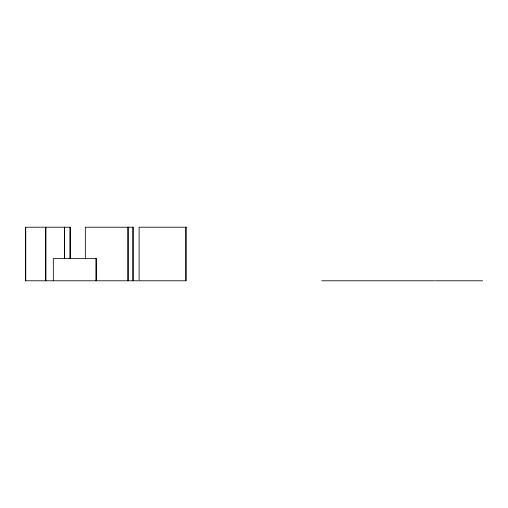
<?xml version="1.0" encoding="UTF-8"?>
<svg xmlns="http://www.w3.org/2000/svg" width="508" height="508" viewBox="0 0 508 508"><rect width="100%" height="100%" fill="white"/><g stroke="black" fill="none" stroke-linecap="round" stroke-linejoin="round"><path stroke-width="0.76" d="M138.29 280.784L25.4 280.784L25.4 227.216L70.301 227.216L70.301 258.724M321.735 280.784L434.632 280.784M435.445 280.784L482.6 280.784M185.598 227.216L185.598 280.784M133.375 280.784L133.375 227.216L85.338 227.216L85.338 258.724M132.658 227.216L132.658 280.784M128.086 227.216L128.086 280.784M127.978 227.216L127.978 280.784M96.463 280.784L96.463 258.464L53.327 258.464L53.327 280.784M95.917 258.464L95.917 280.784M69.964 227.216L69.964 258.724M64.624 227.216L64.624 258.724M64.516 227.216L64.516 258.724M45.841 227.216L45.841 280.784M45.726 227.216L45.726 280.784M25.73 227.216L25.73 280.784M186.265 227.216L139.103 227.216L139.103 280.784L186.265 280.784L186.265 227.216"/></g></svg>
